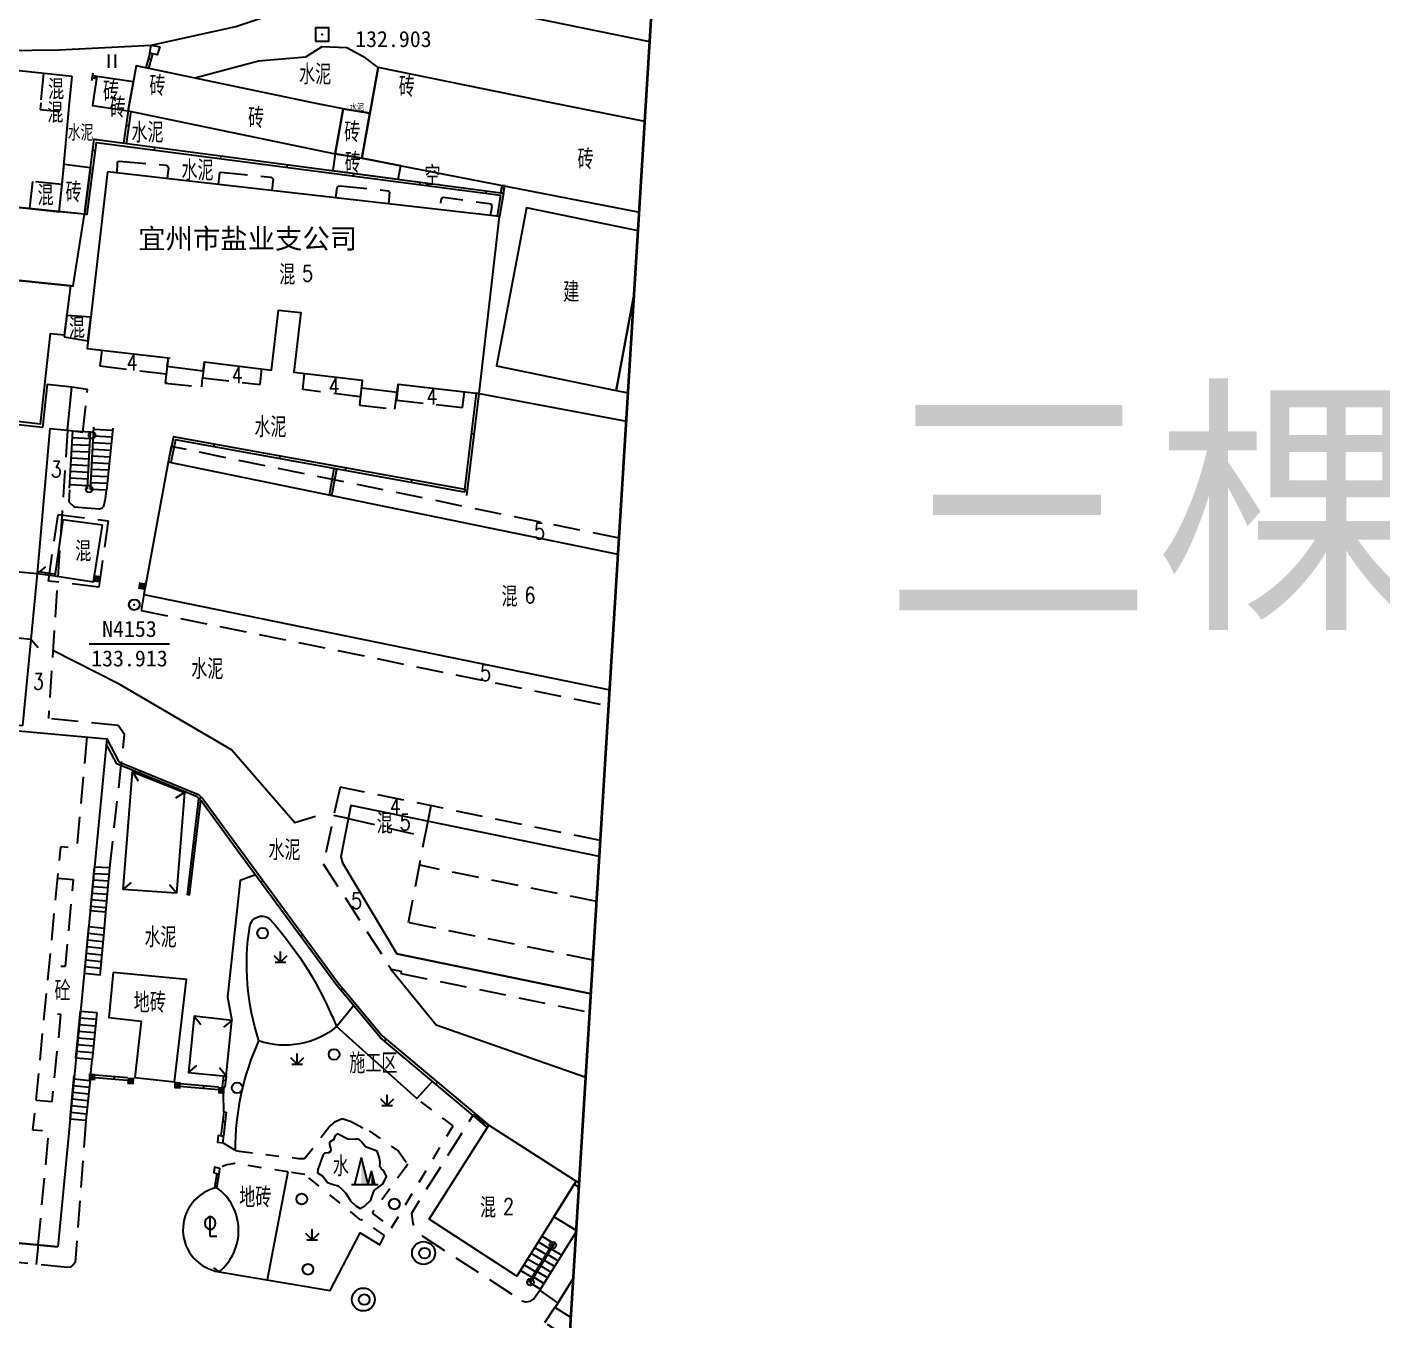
# Model space of a CAD drawing. Extents: x 529262 to 576451, y 2694391 to 2717535.
# Drawn here: x 565214.4 to 565315.7, y 2710411.6 to 2710508.2 of the extents above; entities that cross this region are included whole.
import ezdxf
from ezdxf.enums import TextEntityAlignment as Align

# ---------------------------------------------------------------- set-up
doc = ezdxf.new("R2010")
doc.units = 0
for name, pattern in [('ACAD_ISO12W100', [22, 12, -3, 0.5, -3, 0.5, -3]), ('X5', [3, 2, -1]), ('X6', [2, 1, -1])]:
    doc.linetypes.add(name, pattern=pattern)
for name, color, linetype in [('DLDW', 8, 'Continuous'), ('DLSS', 4, 'Continuous'), ('DMTZ', 8, 'Continuous'), ('JMD', 8, 'Continuous'), ('KZD', 8, 'Continuous'), ('ZBTZ', 8, 'Continuous'), ('ZJ', 7, 'Continuous'), ('地块名称', 1, 'Continuous')]:
    doc.layers.add(name, color=color, linetype=linetype)
doc.layers.add('控制界线1', color=30, linetype='ACAD_ISO12W100', lineweight=35)
doc.styles.add('HZ', font='rs.shx', dxfattribs={"width": 0.8, "bigfont": 'hztxt.shx'})
doc.styles.add('STYLE1', font='simhei.ttf')
doc.styles.add('等线体', font='simhei.ttf')
doc.linetypes.add('10421', pattern='A,2,[150,AAA.SHX,S=0.5,R=0,X=0,Y=0.5],1e-11', length=2)
doc.linetypes.add('10422', pattern='A,0.75,[150,AAA.SHX,S=0.5,R=0,X=0,Y=0.5],1.5,[177,AAA.SHX,S=1,R=0,X=0,Y=0.4],0.75', length=3)
doc.linetypes.add('1161', pattern='A,0,[149,AAA.SHX,S=0.15,R=0,X=0,Y=0],-1.6', length=1.6)

# ---------------------------------------------------------------- blocks, each defined once
blk = doc.blocks.new('gc002')
at = {"color": 8, "const_width": 1}
blk.add_lwpolyline([(-0.5, 0), (0.5, 0)], dxfattribs=at)
blk = doc.blocks.new('gc122')
at = {"color": 8}
blk.add_circle((0, 0), 0.8, dxfattribs=at)
blk = doc.blocks.new('gc124')
at = {"color": 8}
for p, q in [((-1, 1), (0, 0)), ((-0.8, 0), (0.8, 0)), ((0, 0), (0, 1.6)), ((0, 0), (1, 1))]:
    blk.add_line(p, q, dxfattribs=at)
blk = doc.blocks.new('gc143')
for p, q in [((0, 0), (0, 3)), ((1, 0), (0, 0))]:
    blk.add_line(p, q)
for centre, start, end in [((0.225, 2), 102.68038, 257.31962), ((-0.225, 2), 282.68038, 77.31962)]:
    blk.add_arc(centre, 1.025, start, end)
blk = doc.blocks.new('gc021')
for p, q in [((-1.5, 0), (-0.5, 4)), ((0.5, 0), (-0.5, 4)), ((-2, 0), (2, 0)), ((0.5, 0), (1, 2)), ((1.5, 0), (1, 2))]:
    blk.add_line(p, q)
for points in [[(-0.5, 4), (0.5, 0), (-0.5, 0)], [(1, 2), (1.5, 0), (1, 0)]]:
    blk.add_solid(points)
blk = doc.blocks.new('gc170')
at = {"color": 8, "linetype": 'Continuous'}
blk.add_circle((0, 0), 0.5, dxfattribs=at)
blk = doc.blocks.new('gc121')
at = {"color": 8}
for p, q in [((-0.5, -1), (-0.5, 1)), ((0.5, -1), (0.5, 1))]:
    blk.add_line(p, q, dxfattribs=at)
blk = doc.blocks.new('gc117')
at = {"color": 8}
blk.add_circle((0, 0), 0.8, dxfattribs=at)
blk.add_point((0, 0), dxfattribs=at)
blk = doc.blocks.new('gc115')
at = {"color": 8}
blk.add_lwpolyline([(-1, -1), (1, -1), (1, 1), (-1, 1)], close=True, dxfattribs=at)
blk.add_point((0, 0), dxfattribs=at)

msp = doc.modelspace()

# ---------------------------------------------------------------- linework, layer by layer
at = {"layer": 'DLDW', "color": 252, "linetype": 'Continuous'}
msp.add_lwpolyline([(565244.718, 2710429.464), (565243.546, 2710428.176), (565237.549, 2710433.547), (565238.825, 2710435.135)], dxfattribs=at)
msp.add_lwpolyline([(565240.579, 2710424.252), (565239.703, 2710424.573), (565239.379, 2710424.979), (565239.257, 2710425.082), (565239.145, 2710425.142), (565238.964, 2710425.147), (565238.746, 2710425.123), (565238.402, 2710425.146), (565237.633, 2710425.539), (565237.437, 2710425.423), (565237.315, 2710425.101), (565237.077, 2710424.95), (565237.014, 2710424.863), (565237.02, 2710424.736), (565237.092, 2710424.479), (565237.123, 2710424.313), (565237.085, 2710424.191), (565236.953, 2710424.133), (565236.681, 2710424.107), (565236.518, 2710423.92), (565236.142, 2710422.887), (565236.129, 2710422.637), (565236.533, 2710422.382), (565236.874, 2710421.893), (565237.299, 2710421.744), (565237.682, 2710421.659), (565237.937, 2710421.404), (565238.235, 2710421.106), (565238.597, 2710420.532), (565238.992, 2710420.156), (565239.317, 2710419.962), (565239.659, 2710420.156), (565240.125, 2710420.585), (565240.203, 2710420.92), (565240.362, 2710421.319), (565240.979, 2710421.787), (565241.163, 2710422.073), (565241.281, 2710422.36), (565241.085, 2710422.786), (565240.878, 2710422.956), (565240.795, 2710423.098), (565240.804, 2710423.411), (565240.762, 2710423.732)], close=True, dxfattribs=at)
at = {"layer": 'DLSS', "linetype": 'Continuous'}
for points in [[(565206.575, 2710506.393), (565216.824, 2710506.517), (565223.704, 2710506.867), (565230.032, 2710508.256), (565233.018, 2710509.266), (565240.295, 2710515.012), (565245.005, 2710516.715), (565253.299, 2710517.427), (565261.367, 2710517.548), (565261.607, 2710517.543)], [(565256.183, 2710429.743), (565244.998, 2710433.67), (565241.609, 2710437.816)]]:
    msp.add_lwpolyline(points, dxfattribs=at)
at = {"layer": 'DLSS', "linetype": 'X6'}
for points in [[(565229.068, 2710424.875), (565229.989, 2710424.3), (565230.271, 2710424.241), (565234.717, 2710423.704), (565235.168, 2710423.688), (565237, 2710426.066), (565237.469, 2710426.467), (565237.96, 2710426.685), (565238.631, 2710426.455), (565239.986, 2710425.762), (565242.181, 2710424.241), (565242.859, 2710423.29), (565242.702, 2710423.036), (565240.203, 2710419.625), (565241.663, 2710418.515), (565246.255, 2710426.128), (565243.546, 2710428.176)], [(565241.136, 2710417.941), (565239.476, 2710419.106), (565239.369, 2710419.099), (565235.17, 2710422.509), (565233.921, 2710422.696), (565233.921, 2710422.696)]]:
    msp.add_lwpolyline(points, dxfattribs=at)
at = {"layer": 'DLSS', "linetype": 'X6', "flags": 128}
msp.add_lwpolyline([(565233.921, 2710422.696), (565229.929, 2710423.332), (565229.358, 2710423.221), (565229.153, 2710423.15), (565228.824, 2710422.952)], dxfattribs=at)
at = {"layer": 'DMTZ', "linetype": '10422', "flags": 128}
msp.add_lwpolyline([(565235.978, 2710449.242), (565234.425, 2710448.78), (565229.701, 2710454.237), (565221.311, 2710459.137)], dxfattribs=at)
at = {"layer": 'JMD', "linetype": 'Continuous'}
for p, q in [((565223.818, 2710506.226), (565223.625, 2710506.277)), ((565223.704, 2710505.791), (565223.511, 2710505.842)), ((565219.341, 2710504.783), (565219.232, 2710504.197)), ((565219.502, 2710504.561), (565219.466, 2710504.364)), ((565219.794, 2710502.295), (565219.991, 2710502.266)), ((565221.832, 2710500.886), (565222.03, 2710500.857)), ((565219.526, 2710498.985), (565219.327, 2710499.01)), ((565219.431, 2710499.832), (565219.629, 2710499.802)), ((565223.94, 2710499.039), (565223.966, 2710499.237)), ((565228.897, 2710498.389), (565228.923, 2710498.587)), ((565233.855, 2710497.739), (565233.881, 2710497.938)), ((565238.813, 2710497.09), (565238.839, 2710497.288)), ((565243.77, 2710496.44), (565243.796, 2710496.638)), ((565248.728, 2710495.79), (565248.754, 2710495.988)), ((565250.085, 2710496.136), (565249.888, 2710496.175)), ((565250.126, 2710496.346), (565249.929, 2710496.384)), ((565250.023, 2710495.822), (565249.827, 2710495.86)), ((565224.96, 2710483.51), (565225.108, 2710483.49)), ((565224.739, 2710481.663), (565224.888, 2710481.646)), ((565248.195, 2710480.849), (565247.996, 2710480.873)), ((565217.608, 2710473.764), (565217.842, 2710478.045)), ((565217.842, 2710478.045), (565219.15, 2710477.973)), ((565219.15, 2710477.973), (565218.916, 2710473.692)), ((565219.172, 2710473.678), (565219.427, 2710478.334)), ((565220.809, 2710478.091), (565219.418, 2710478.167)), ((565220.826, 2710478.257), (565220.368, 2710473.613)), ((565247.832, 2710477.798), (565247.633, 2710477.821)), ((565217.787, 2710477.046), (565219.095, 2710476.975)), ((565217.815, 2710477.546), (565219.123, 2710477.474)), ((565220.711, 2710477.096), (565219.363, 2710477.17)), ((565220.76, 2710477.594), (565219.39, 2710477.669)), ((565228.398, 2710477.059), (565228.362, 2710476.862)), ((565217.733, 2710476.048), (565219.041, 2710475.976)), ((565217.76, 2710476.547), (565219.068, 2710476.476)), ((565220.613, 2710476.101), (565219.309, 2710476.172)), ((565220.662, 2710476.599), (565219.336, 2710476.671)), ((565233.318, 2710476.168), (565233.282, 2710475.972)), ((565217.678, 2710475.049), (565218.986, 2710474.978)), ((565217.705, 2710475.549), (565219.013, 2710475.477)), ((565220.515, 2710475.106), (565219.254, 2710475.175)), ((565220.564, 2710475.603), (565219.281, 2710475.674)), ((565237.565, 2710475.196), (565237.368, 2710475.232)), ((565238.238, 2710475.278), (565238.202, 2710475.081)), ((565217.623, 2710474.051), (565218.931, 2710473.979)), ((565217.651, 2710474.55), (565218.959, 2710474.479)), ((565220.368, 2710473.613), (565219.172, 2710473.678)), ((565220.417, 2710474.111), (565219.199, 2710474.177)), ((565220.466, 2710474.608), (565219.227, 2710474.676)), ((565237.423, 2710474.411), (565237.226, 2710474.447)), ((565243.158, 2710474.387), (565243.122, 2710474.19)), ((565237.21, 2710473.233), (565237.013, 2710473.269)), ((565247.158, 2710473.663), (565247.122, 2710473.466)), ((565215.203, 2710467.392), (565215.82, 2710467.901)), ((565215.203, 2710467.392), (565215.222, 2710467.541)), ((565215.809, 2710467.313), (565215.828, 2710467.462)), ((565216.213, 2710467.26), (565216.232, 2710467.409)), ((565214.743, 2710462.475), (565215.253, 2710461.859)), ((565222.306, 2710452.583), (565222.729, 2710451.904)), ((565222.868, 2710452.682), (565222.792, 2710452.497)), ((565226.192, 2710451.043), (565225.512, 2710450.621)), ((565227.434, 2710450.699), (565227.292, 2710450.558)), ((565227.338, 2710449.868), (565227.189, 2710449.886)), ((565227.025, 2710447.272), (565226.876, 2710447.29)), ((565219.45, 2710445.461), (565219.139, 2710442.21)), ((565220.622, 2710445.411), (565219.45, 2710445.461)), ((565220.318, 2710442.102), (565220.622, 2710445.411)), ((565220.53, 2710444.415), (565219.356, 2710444.483)), ((565220.576, 2710444.913), (565219.403, 2710444.972)), ((565221.617, 2710443.801), (565222.222, 2710444.324)), ((565232.062, 2710444.448), (565231.901, 2710444.329)), ((565220.439, 2710443.419), (565219.263, 2710443.505)), ((565220.484, 2710443.917), (565219.31, 2710443.994)), ((565225.581, 2710443.527), (565225.059, 2710444.134)), ((565226.557, 2710443.379), (565226.408, 2710443.397)), ((565220.347, 2710442.424), (565219.169, 2710442.526)), ((565220.393, 2710442.922), (565219.216, 2710443.015)), ((565220.318, 2710442.102), (565219.14, 2710442.204)), ((565219.022, 2710440.998), (565218.685, 2710437.496)), ((565220.16, 2710440.391), (565218.974, 2710440.501)), ((565220.206, 2710440.889), (565219.022, 2710440.998)), ((565219.884, 2710437.38), (565220.206, 2710440.889)), ((565235.028, 2710440.423), (565234.867, 2710440.304)), ((565220.069, 2710439.395), (565218.879, 2710439.507)), ((565220.115, 2710439.893), (565218.927, 2710440.004)), ((565219.977, 2710438.399), (565218.783, 2710438.513)), ((565220.023, 2710438.897), (565218.831, 2710439.01)), ((565219.886, 2710437.404), (565218.687, 2710437.519)), ((565219.932, 2710437.901), (565218.735, 2710438.016)), ((565238.02, 2710436.418), (565237.866, 2710436.29)), ((565218.078, 2710431.203), (565218.417, 2710434.723)), ((565219.593, 2710434.071), (565218.366, 2710434.189)), ((565219.644, 2710434.568), (565218.414, 2710434.687)), ((565219.648, 2710434.604), (565219.29, 2710431.086)), ((565226.918, 2710434.329), (565227.42, 2710433.707)), ((565219.492, 2710433.076), (565218.27, 2710433.194)), ((565219.543, 2710433.574), (565218.318, 2710433.692)), ((565229.724, 2710434.012), (565229.101, 2710433.509)), ((565219.391, 2710432.081), (565218.174, 2710432.199)), ((565219.442, 2710432.579), (565218.222, 2710432.696)), ((565241.263, 2710432.62), (565241.134, 2710432.466)), ((565219.29, 2710431.086), (565218.078, 2710431.203)), ((565219.341, 2710431.584), (565218.126, 2710431.701)), ((565226.492, 2710430.132), (565227.111, 2710430.64)), ((565229.31, 2710429.86), (565228.802, 2710430.478)), ((565217.638, 2710426.64), (565217.956, 2710429.931)), ((565219.082, 2710429.012), (565217.878, 2710429.128)), ((565219.133, 2710429.509), (565217.926, 2710429.626)), ((565219.165, 2710429.814), (565218.827, 2710426.525)), ((565220.943, 2710429.629), (565220.96, 2710429.828)), ((565229.07, 2710429.553), (565229.268, 2710429.528)), ((565229.111, 2710429.885), (565229.31, 2710429.86)), ((565245.095, 2710429.408), (565244.967, 2710429.255)), ((565218.98, 2710428.017), (565217.782, 2710428.133)), ((565219.031, 2710428.515), (565217.83, 2710428.63)), ((565227.627, 2710428.917), (565227.645, 2710429.116)), ((565229.007, 2710429.055), (565229.206, 2710429.03)), ((565218.878, 2710427.022), (565217.686, 2710427.137)), ((565218.929, 2710427.52), (565217.734, 2710427.635)), ((565229.118, 2710427.172), (565229.316, 2710427.148)), ((565218.827, 2710426.525), (565217.638, 2710426.64)), ((565229.031, 2710426.463), (565229.23, 2710426.439)), ((565228.902, 2710425.4), (565229.1, 2710425.376)), ((565228.711, 2710422.124), (565228.563, 2710422.148)), ((565228.611, 2710421.517), (565228.463, 2710421.541)), ((565252.885, 2710417.885), (565251.074, 2710414.982)), ((565251.941, 2710414.458), (565253.731, 2710417.373)), ((565253.816, 2710417.321), (565252.026, 2710414.406)), ((565253.207, 2710416.521), (565252.356, 2710417.037)), ((565253.469, 2710416.947), (565252.62, 2710417.461)), ((565253.731, 2710417.373), (565252.885, 2710417.885)), ((565252.684, 2710415.669), (565251.826, 2710416.188)), ((565252.946, 2710416.095), (565252.091, 2710416.612)), ((565252.798, 2710413.939), (565254.607, 2710416.843)), ((565253.072, 2710416.11), (565253.855, 2710415.637)), ((565253.334, 2710416.536), (565254.12, 2710416.061)), ((565253.596, 2710416.962), (565254.384, 2710416.485)), ((565252.161, 2710414.817), (565251.297, 2710415.339)), ((565252.422, 2710415.243), (565251.562, 2710415.764)), ((565252.549, 2710415.258), (565253.326, 2710414.788)), ((565252.811, 2710415.684), (565253.591, 2710415.212)), ((565252.026, 2710414.406), (565252.798, 2710413.939)), ((565252.287, 2710414.832), (565253.062, 2710414.363))]:
    msp.add_line(p, q, dxfattribs=at)
at = {"layer": 'JMD', "linetype": 'X5'}
for p, q in [((565204.366, 2710468.43), (565215.203, 2710467.392)), ((565214.743, 2710462.475), (565203.884, 2710463.492))]:
    msp.add_line(p, q, dxfattribs=at)
at = {"layer": 'JMD', "linetype": 'Continuous'}
for points in [[(565260.964, 2710507.125), (565249.598, 2710509.42), (565250.61, 2710515.142), (565261.327, 2710513.006)], [(565240.189, 2710502.568), (565240.66, 2710505.189)], [(565222.086, 2710502.568), (565222.368, 2710504.135), (565219.633, 2710504.537), (565219.343, 2710502.568)], [(565219.343, 2710502.568), (565219.313, 2710502.365), (565221.979, 2710501.973), (565222.086, 2710502.568)], [(565238.047, 2710502.098), (565240.048, 2710501.781)], [(565239.447, 2710498.434), (565240.189, 2710502.568)], [(565258.597, 2710468.817), (565224.981, 2710475.727), (565223.144, 2710465.82), (565257.972, 2710458.708)], [(565215.203, 2710467.392), (565216.492, 2710467.218)], [(565215.222, 2710467.541), (565216.514, 2710467.372)], [(565220.376, 2710455.037), (565221.274, 2710453.333), (565227.24, 2710450.896), (565227.583, 2710450.548), (565230.413, 2710446.685)], [(565226.408, 2710443.397), (565227.272, 2710450.578)], [(565226.557, 2710443.379), (565227.407, 2710450.442)], [(565230.413, 2710446.685), (565237.657, 2710436.856), (565240.969, 2710432.866), (565248.928, 2710426.197)], [(565256.569, 2710435.999), (565242.043, 2710438.986)], [(565248.928, 2710426.197), (565255.457, 2710422.009)], [(565228.463, 2710421.541), (565228.632, 2710422.566)], [(565228.611, 2710421.517), (565228.778, 2710422.528)], [(565200.37, 2710418.643), (565216.72, 2710417.109)], [(565215.256, 2710417.246), (565215.117, 2710415.782)]]:
    msp.add_lwpolyline(points, dxfattribs=at)
at = {"layer": 'JMD', "linetype": 'Continuous', "flags": 128}
for points in [[(565223.332, 2710505.163), (565223.625, 2710506.277)], [(565223.528, 2710505.123), (565223.818, 2710506.226)], [(565235.791, 2710502.568), (565222.581, 2710505.32), (565222.086, 2710502.568)], [(565219.587, 2710504.342), (565219.27, 2710504.4)], [(565219.633, 2710504.537), (565219.305, 2710504.597)], [(565222.086, 2710502.568), (565221.979, 2710501.973), (565237.445, 2710498.751), (565238.047, 2710502.098), (565235.791, 2710502.568)], [(565221.992, 2710501.971), (565221.634, 2710499.536)], [(565222.188, 2710501.93), (565221.832, 2710499.507)], [(565218.711, 2710494.237), (565218.925, 2710494.237), (565219.604, 2710499.607), (565249.794, 2710495.65), (565249.553, 2710494.096)], [(565218.749, 2710494.437), (565219.431, 2710499.832), (565250.023, 2710495.822), (565249.738, 2710494.075)], [(565249.827, 2710495.86), (565249.929, 2710496.384)], [(565250.023, 2710495.822), (565250.126, 2710496.346)], [(565247.114, 2710473.454), (565247.996, 2710480.873)], [(565247.288, 2710473.221), (565248.195, 2710480.849)], [(565247.158, 2710473.663), (565225.367, 2710477.608), (565224.981, 2710475.727)], [(565247.122, 2710473.466), (565225.524, 2710477.376), (565225.177, 2710475.687)], [(565237.013, 2710473.269), (565237.368, 2710475.232)], [(565237.21, 2710473.233), (565237.565, 2710475.196)], [(565230.251, 2710446.567), (565227.43, 2710450.418), (565227.126, 2710450.726), (565221.131, 2710453.175), (565220.341, 2710454.674)], [(565257.203, 2710446.263), (565238.622, 2710450.073), (565237.872, 2710446.223), (565238.003, 2710445.779), (565242.043, 2710438.986), (565256.569, 2710435.999)], [(565248.822, 2710426.024), (565240.826, 2710432.724), (565237.499, 2710436.733), (565230.252, 2710446.566)], [(565220.206, 2710440.889), (565220.318, 2710442.102)], [(565219.165, 2710429.814), (565219.29, 2710431.086)], [(565219.515, 2710429.949), (565221.927, 2710429.747)], [(565219.52, 2710429.748), (565221.907, 2710429.548)], [(565219.545, 2710429.746), (565219.545, 2710429.746)], [(565228.742, 2710429.017), (565225.848, 2710429.267)], [(565229.111, 2710429.885), (565229.007, 2710429.055)], [(565229.31, 2710429.86), (565229.206, 2710429.03)], [(565228.721, 2710428.818), (565225.82, 2710429.079)], [(565229.118, 2710427.172), (565228.902, 2710425.4)], [(565229.316, 2710427.148), (565229.1, 2710425.376)], [(565255.676, 2710421.541), (565255.316, 2710421.784)], [(565255.695, 2710421.848), (565255.457, 2710422.009)], [(565254.607, 2710416.843), (565255.505, 2710418.303), (565253.792, 2710419.34)], [(565255.258, 2710414.782), (565253.877, 2710412.575), (565255.075, 2710411.808)]]:
    msp.add_lwpolyline(points, dxfattribs=at)
for points in [[(565224.352, 2710506.738), (565224.141, 2710506.141), (565223.612, 2710506.28), (565223.704, 2710506.867)], [(565239.447, 2710498.434), (565240.048, 2710501.781), (565238.047, 2710502.098), (565237.445, 2710498.751)], [(565237.445, 2710498.751), (565237.28, 2710497.492), (565242.154, 2710496.853), (565242.357, 2710497.859), (565239.447, 2710498.434)], [(565216.72, 2710417.109), (565200.37, 2710418.643), (565204.089, 2710456.527), (565220.376, 2710455.037)], [(565229.31, 2710429.86), (565229.724, 2710434.012), (565226.918, 2710434.329), (565226.492, 2710430.132)], [(565248.928, 2710426.197), (565255.457, 2710422.009), (565251.032, 2710414.914), (565244.481, 2710419.178)], [(565229.068, 2710424.875), (565229.103, 2710425.375), (565228.701, 2710425.424), (565228.666, 2710424.924)]]:
    msp.add_lwpolyline(points, close=True, dxfattribs=at)
for points, elevation in [([(565217.786, 2710504.536), (565207.763, 2710505.592), (565207.452, 2710502.568)], -526.97), ([(565253.611, 2710502.568), (565240.661, 2710505.186), (565240.19, 2710502.568)], -417.661), ([(565217.605, 2710502.568), (565217.786, 2710504.536)], -526.97), ([(565207.452, 2710502.568), (565206.721, 2710495.461), (565214.617, 2710494.655), (565216.835, 2710494.428), (565217.043, 2710496.464), (565217.605, 2710502.568)], -526.97), ([(565240.19, 2710502.568), (565239.447, 2710498.434), (565260.176, 2710494.381)], -417.661), ([(565260.595, 2710501.156), (565253.611, 2710502.568)], -417.661), ([(565260.091, 2710492.998), (565251.732, 2710494.711), (565249.503, 2710482.908), (565258.439, 2710481.077), (565259.799, 2710488.282)], 133.772), ([(565259.799, 2710488.282), (565258.439, 2710481.077), (565259.343, 2710480.895)], 133.893), ([(565255.477, 2710418.32), (565253.792, 2710419.34), (565255.316, 2710421.784), (565255.676, 2710421.541)], -529.987), ([(565255.258, 2710414.782), (565254.093, 2710412.92), (565252.742, 2710413.859), (565254.607, 2710416.843), (565255.473, 2710418.251)], -529.987)]:
    msp.add_lwpolyline(points, dxfattribs=dict(at, elevation=elevation))
at = {"layer": 'JMD', "linetype": 'X5', "flags": 128}
for points, elevation in [([(565215.65, 2710504.773), (565215.447, 2710502.568)], -521.545), ([(565215.447, 2710502.568), (565215.399, 2710502.052), (565217.571, 2710501.852)], -521.545), ([(565244.597, 2710450.046), (565244.361, 2710448.896)], -528.216), ([(565238.431, 2710449.094), (565244.097, 2710447.769)], -527.668), ([(565244.361, 2710448.896), (565242.9, 2710441.313)], -528.216), ([(565215.107, 2710428.056), (565216.951, 2710446.992)], -512.518), ([(565256.995, 2710442.887), (565243.77, 2710445.599)], 134.332), ([(565256.724, 2710438.513), (565242.9, 2710441.313)], 134.306)]:
    msp.add_lwpolyline(points, dxfattribs=dict(at, elevation=elevation))
at = {"layer": 'JMD', "linetype": 'Continuous', "flags": 128}
for points, elevation in [([(565217.191, 2710497.971), (565219.164, 2710497.721), (565218.749, 2710494.437), (565218.711, 2710494.237), (565216.835, 2710494.428)], -524.845), ([(565220.448, 2710497.404), (565218.91, 2710484.213), (565224.96, 2710483.51), (565224.877, 2710482.887), (565227.595, 2710482.53), (565227.685, 2710483.215), (565232.682, 2710482.596), (565233.207, 2710487.065), (565234.875, 2710486.902), (565234.35, 2710482.433), (565239.475, 2710481.831), (565239.415, 2710481.272), (565242.075, 2710480.939), (565242.15, 2710481.534), (565248.195, 2710480.849), (565249.738, 2710494.075)], -405.715), ([(565218.711, 2710494.237), (565206.721, 2710495.461), (565206.133, 2710490.087), (565217.708, 2710488.895), (565217.87, 2710488.9), (565218.711, 2710494.237)], -407.883), ([(565205.131, 2710479.762), (565215.428, 2710478.569), (565216.179, 2710485.323), (565217.213, 2710485.238), (565217.708, 2710488.895), (565206.133, 2710490.087)], 134.066), ([(565214.122, 2710456.035), (565214.743, 2710462.475), (565215.203, 2710467.392), (565216.166, 2710478.238), (565217.459, 2710478.095), (565217.781, 2710481.313), (565215.927, 2710481.527), (565215.586, 2710478.302), (565205.361, 2710479.429), (565203.299, 2710457.007)], -528.919), ([(565228.375, 2710422.632), (565228.778, 2710422.528), (565228.824, 2710422.952), (565228.421, 2710423.056)], 134.03)]:
    msp.add_lwpolyline(points, close=True, dxfattribs=dict(at, elevation=elevation))
at = {"layer": 'JMD', "linetype": 'X5'}
for points in [[(565221.152, 2710497.324), (565221.184, 2710498.075), (565221.207, 2710498.154), (565221.241, 2710498.185), (565221.315, 2710498.196), (565224.814, 2710497.911), (565224.921, 2710497.837), (565224.996, 2710497.725), (565224.902, 2710496.898)], [(565228.738, 2710496.462), (565228.819, 2710497.325), (565228.839, 2710497.35), (565228.912, 2710497.373), (565232.632, 2710497.002), (565232.726, 2710496.945), (565232.803, 2710496.846), (565232.708, 2710496.011)], [(565237.503, 2710495.466), (565237.59, 2710496.231), (565237.712, 2710496.33), (565237.833, 2710496.37), (565241.407, 2710495.989), (565241.47, 2710495.949), (565241.496, 2710495.897), (565241.431, 2710495.019)], [(565220.011, 2710484.084), (565219.873, 2710482.906), (565224.817, 2710482.31)], [(565227.685, 2710483.215), (565227.527, 2710482.013), (565231.837, 2710481.527), (565231.981, 2710482.709)], [(565242.15, 2710481.534), (565242.024, 2710480.345), (565246.97, 2710479.795), (565247.103, 2710480.976)], [(565217.459, 2710478.095), (565216.018, 2710456.563)], [(565258.672, 2710470.029), (565225.201, 2710476.888), (565224.981, 2710475.727)], [(565217.602, 2710473.654), (565217.558, 2710472.761), (565217.935, 2710472.387), (565219.83, 2710472.221), (565220.066, 2710472.296), (565220.128, 2710472.378), (565220.197, 2710472.516), (565220.285, 2710472.967), (565220.368, 2710473.613)], [(565223.144, 2710465.82), (565222.952, 2710464.641), (565257.898, 2710457.501)], [(565221.707, 2710455.369), (565221.234, 2710456.043), (565216.018, 2710456.563)], [(565257.276, 2710447.441), (565237.809, 2710451.441), (565236.562, 2710445.707), (565241.634, 2710437.841), (565242.376, 2710437.681), (565242.343, 2710437.52), (565256.484, 2710434.618)], [(565218.827, 2710426.525), (565218.031, 2710415.94), (565217.839, 2710415.722), (565217.734, 2710415.631), (565217.64, 2710415.587), (565217.461, 2710415.547), (565198.771, 2710417.417), (565199.271, 2710422.642), (565199.699, 2710427.149), (565201.19, 2710427.003)], [(565243.948, 2710417.933), (565251.391, 2710413.061), (565251.678, 2710412.995), (565251.88, 2710413.006), (565252.036, 2710413.047), (565252.268, 2710413.178), (565252.798, 2710413.939)], [(565254.975, 2710410.204), (565253.108, 2710411.439), (565253.889, 2710412.62)]]:
    msp.add_lwpolyline(points, dxfattribs=at)
for points, elevation in [([(565217.043, 2710496.464), (565214.825, 2710496.69), (565214.617, 2710494.655)], -526.97), ([(565224.96, 2710483.51), (565224.736, 2710481.629), (565227.481, 2710481.346), (565227.527, 2710482.013)], -530.987), ([(565239.415, 2710481.272), (565239.321, 2710480.598), (565235.021, 2710481.135), (565235.162, 2710482.338)], -528.961), ([(565239.475, 2710481.831), (565239.268, 2710479.962), (565241.917, 2710479.67), (565242.15, 2710481.534)], -531.091), ([(565217.459, 2710478.095), (565218.584, 2710477.948), (565218.949, 2710481.139), (565217.781, 2710481.313)], -531.192)]:
    msp.add_lwpolyline(points, dxfattribs=dict(at, elevation=elevation))
at = {"layer": 'JMD', "linetype": 'X5', "flags": 128}
for points in [[(565249.056, 2710494.153), (565249.172, 2710494.806), (565249.123, 2710494.978), (565245.532, 2710495.492), (565245.416, 2710495.437), (565245.34, 2710495.311), (565245.257, 2710494.584)], [(565218.886, 2710455.195), (565218.15, 2710446.875), (565216.951, 2710446.992)], [(565220.622, 2710445.411), (565221.707, 2710455.369)], [(565238.431, 2710449.092), (565237.349, 2710449.327)], [(565216.722, 2710444.64), (565217.873, 2710444.528), (565217.279, 2710438.033), (565216.086, 2710438.106)], [(565215.107, 2710428.056), (565216.311, 2710427.951), (565216.963, 2710434.455), (565215.742, 2710434.574)], [(565215.256, 2710417.246), (565216.062, 2710425.716), (565214.858, 2710425.821), (565215.107, 2710428.056)], [(565248.928, 2710426.197), (565247.771, 2710426.964), (565243.438, 2710420.089), (565243.146, 2710419.597), (565243.239, 2710418.855), (565243.424, 2710418.452), (565243.948, 2710417.933)]]:
    msp.add_lwpolyline(points, dxfattribs=at)
at = {"layer": 'JMD', "linetype": 'Continuous'}
for points in [[(565217.19, 2710485.069), (565218.975, 2710484.776), (565219.18, 2710486.541), (565217.406, 2710486.664)], [(565216.492, 2710467.218), (565219.39, 2710466.783), (565220.054, 2710471.018), (565217.093, 2710471.409)], [(565225.581, 2710443.527), (565221.617, 2710443.801), (565222.306, 2710452.583), (565226.192, 2710451.043)]]:
    msp.add_lwpolyline(points, close=True, dxfattribs=at)
at = {"layer": 'JMD', "linetype": 'X5'}
msp.add_lwpolyline([(565216.741, 2710471.795), (565220.494, 2710471.334), (565219.785, 2710466.374), (565216.032, 2710466.835)], close=True, dxfattribs=at)
at = {"layer": 'KZD', "linetype": 'Continuous'}
msp.add_line((565219.076, 2710462.149), (565225.076, 2710462.149), dxfattribs=at)
at = {"layer": 'ZBTZ', "linetype": '1161', "elevation": -417.661, "flags": 128}
msp.add_lwpolyline([(565240.661, 2710505.186), (565239.748, 2710505.884), (565238.322, 2710506.658), (565236.447, 2710506.739), (565235.225, 2710505.965), (565231.72, 2710505.68), (565226.965, 2710504.407)], dxfattribs=at)
at = {"layer": 'ZBTZ', "linetype": '1161', "flags": 128}
for points in [[(565248.195, 2710480.849), (565259.213, 2710478.787)], [(565222.486, 2710429.751), (565225.445, 2710429.431)]]:
    msp.add_lwpolyline(points, dxfattribs=at)
at = {"layer": 'ZBTZ', "linetype": '1161'}
for points in [[(565221.311, 2710459.137), (565216.358, 2710461.654)], [(565225.445, 2710429.431), (565226.341, 2710437.065), (565220.85, 2710437.591), (565220.537, 2710434.23), (565222.96, 2710433.949), (565222.486, 2710429.751)], [(565229.118, 2710427.172), (565229.099, 2710428.518)]]:
    msp.add_lwpolyline(points, dxfattribs=at)
at = {"layer": 'ZBTZ', "linetype": 'Continuous'}
for points in [[(565231.496, 2710444.878), (565230.341, 2710444.468), (565229.393, 2710435.77), (565229.724, 2710434.012)], [(565233.921, 2710422.696), (565232.379, 2710414.631)], [(565228.368, 2710415.531), (565228.775, 2710415.233), (565237.068, 2710413.848), (565239.32, 2710418.137), (565240.784, 2710417.25), (565241.136, 2710417.941)]]:
    msp.add_lwpolyline(points, dxfattribs=at)
at = {"layer": 'ZBTZ', "linetype": 'Continuous', "flags": 128}
for points in [[(565229.989, 2710424.3, 1.3182573), (565229.989, 2710424.3, -0.1064), (565231.75, 2710432.481, -0.1202596), (565231.072, 2710441.054, -0.5994411), (565232.603, 2710441.548, -0.0867743), (565237.549, 2710433.547, -3.85302)], [(565237.549, 2710433.547, -0.2598736), (565231.75, 2710432.481, 0.4921291)], [(565228.611, 2710421.517, -0.914216), (565228.611, 2710421.517, 0.8322586), (565228.775, 2710415.233, 0.489875), (565228.611, 2710421.517, -0.4939122)]]:
    msp.add_lwpolyline(points, format="xyb", dxfattribs=at)
at = {"layer": 'ZBTZ', "linetype": 'Continuous'}
for centre in [(565244.05, 2710416.639, 134.722), (565239.546, 2710413.164)]:
    msp.add_circle(centre, 0.857, dxfattribs=at)
at = {"layer": '控制界线1', "color": 252, "linetype": 'Continuous', "flags": 128}
msp.add_lwpolyline([(565188.368, 2710139.189), (565315.579, 2710129.586), (565330.583, 2710250.72), (565247.22, 2710284.672), (565280.117, 2710817.13), (565209.112, 2710830.885), (565187.376, 2710792.516), (565139.509, 2710295.527), (565131.76, 2710174.472)], close=True, dxfattribs=at)
msp.add_lwpolyline([(565188.368, 2710139.189), (565315.579, 2710129.586), (565330.583, 2710250.72), (565247.22, 2710284.672), (565280.117, 2710817.13), (565209.112, 2710830.885), (565187.376, 2710792.516), (565139.509, 2710295.527), (565131.76, 2710174.472)], close=True, dxfattribs=at)
msp.add_lwpolyline([(565188.368, 2710139.189), (565315.579, 2710129.586), (565330.583, 2710250.72), (565247.22, 2710284.672), (565280.117, 2710817.13), (565209.112, 2710830.885), (565187.376, 2710792.516), (565139.509, 2710295.527), (565131.76, 2710174.472)], close=True, dxfattribs=at)

# ---------------------------------------------------------------- block references
at = {"layer": 'DLDW', "color": 252, "linetype": 'Continuous', "xscale": 0.5, "yscale": 0.5, "zscale": 0.5}
msp.add_blockref('gc021', (565239.659, 2710421.768), dxfattribs=at)
at = {"layer": 'JMD', "linetype": 'Continuous', "xscale": 0.5, "yscale": 0.5, "zscale": 0.5}
for p in [(565219.283, 2710477.725), (565219.077, 2710473.71), (565253.706, 2710417.221), (565252.045, 2710414.47)]:
    msp.add_blockref('gc170', p, dxfattribs=at)
at = {"layer": 'JMD', "linetype": 'Continuous'}
for p, xscale, yscale, zscale, rotation in [((565219.673, 2710466.993), 0.4999999999348613, 0.4999999999348613, 0.4999999999348613, 351.6954070984574), ((565223.002, 2710466.457), 0.4999999999348613, 0.4999999999348613, 0.4999999999348613, 351.6954070984574), ((565219.284, 2710429.779, 134.145), 0.499999999972394, 0.499999999972394, 0.499999999972394, 89.0326209740933), ((565222.18, 2710429.492, 134.145), 0.499999999972394, 0.499999999972394, 0.499999999972394, 89.0326209740933), ((565225.658, 2710429.174, 134.145), 0.499999999972394, 0.499999999972394, 0.499999999972394, 89.0326209740933), ((565228.949, 2710428.794, 134.145), 0.499999999972394, 0.499999999972394, 0.499999999972394, 89.0326209740933)]:
    msp.add_blockref('gc002', p, dxfattribs=dict(at, xscale=xscale, yscale=yscale, zscale=zscale, rotation=rotation))
at = {"layer": 'KZD', "linetype": 'Continuous', "xscale": 0.5, "yscale": 0.5, "zscale": 0.5}
for name, p in [('gc115', (565236.477, 2710507.664, 132.903)), ('gc117', (565222.441, 2710465.068, 133.913))]:
    msp.add_blockref(name, p, dxfattribs=at)
at = {"layer": 'ZBTZ', "linetype": 'Continuous', "xscale": 0.5, "yscale": 0.5}
for name, p in [('gc121', (565220.787, 2710505.681)), ('gc124', (565233.361, 2710438.356)), ('gc124', (565234.612, 2710430.746)), ('gc124', (565241.337, 2710427.653)), ('gc124', (565235.74, 2710417.614))]:
    msp.add_blockref(name, p, dxfattribs=at)
at = {"layer": 'ZBTZ', "linetype": 'Continuous', "xscale": 0.5, "yscale": 0.5, "zscale": 0.5}
for name, p in [('gc122', (565232.026, 2710440.529)), ('gc122', (565237.366, 2710431.474)), ('gc122', (565230.123, 2710428.972)), ('gc122', (565234.95, 2710420.672)), ('gc122', (565241.869, 2710420.299)), ('gc143', (565228.113, 2710417.868)), ('gc122', (565244.127, 2710416.632, 134.722)), ('gc122', (565235.415, 2710415.42)), ('gc122', (565239.622, 2710413.157))]:
    msp.add_blockref(name, p, dxfattribs=at)

# ---------------------------------------------------------------- texts
at = {"layer": 'DLDW', "color": 252, "linetype": '10421', "style": 'HZ', "width": 0.8}
msp.add_text('水', height=1.5, dxfattribs=at).set_placement((565237.872, 2710423.193), align=Align.MIDDLE)
at = {"layer": 'JMD', "linetype": 'Continuous', "style": 'HZ', "width": 0.8}
for s, p in [('混', (565217.198, 2710503.561)), ('砖', (565221.303, 2710503.398)), ('砖', (565224.768, 2710503.82)), ('砖', (565243.4, 2710503.749)), ('砖', (565221.798, 2710502.199)), ('混', (565217.14, 2710501.817)), ('砖', (565232.14, 2710501.419)), ('砖', (565239.317, 2710500.357)), ('砖', (565239.362, 2710498.069)), ('砖', (565256.759, 2710498.335)), ('空', (565245.313, 2710497.097)), ('混', (565216.41, 2710495.639)), ('砖', (565218.501, 2710495.874)), ('混', (565234.464, 2710489.716)), ('混', (565218.747, 2710485.73)), ('混', (565219.228, 2710469.055)), ('混', (565251.078, 2710465.669)), ('混', (565241.752, 2710448.715)), ('砼', (565217.678, 2710436.225)), ('混', (565249.471, 2710420.02))]:
    msp.add_text(s, height=1.5, dxfattribs=at).set_placement(p, align=Align.MIDDLE_RIGHT)
for s, p in [('5', (565234.979, 2710489.817)), ('4', (565221.864, 2710483.151)), ('4', (565229.727, 2710482.227)), ('4', (565236.953, 2710481.383)), ('4', (565244.271, 2710480.615)), ('3', (565216.191, 2710475.185)), ('5', (565252.304, 2710470.559)), ('6', (565251.593, 2710465.77)), ('5', (565248.278, 2710459.984)), ('3', (565214.86, 2710459.338)), ('4', (565241.529, 2710449.997)), ('5', (565242.267, 2710448.816)), ('5', (565238.63, 2710442.954)), ('2', (565249.986, 2710420.121))]:
    msp.add_text(s, height=1.2, dxfattribs=at).set_placement(p, align=Align.MIDDLE_LEFT)
msp.add_text('建', height=1.5, dxfattribs=at).set_placement((565255.085, 2710488.502), align=Align.MIDDLE)
at = {"layer": 'KZD', "linetype": 'Continuous', "style": '等线体'}
for s, p in [('132.903', (565241.799, 2710507.316)), ('N4153', (565222.076, 2710463.249)), ('133.913', (565222.076, 2710461.049))]:
    msp.add_text(s, height=1.2, dxfattribs=at).set_placement(p, align=Align.MIDDLE)
at = {"layer": 'ZJ', "color": 8, "linetype": 'Continuous', "style": 'HZ', "width": 0.8}
for s, height, p in [('水泥', 1.5, (565235.954, 2710504.754)), ('水泥', 0.5, (565239.064, 2710502.263)), ('水泥', 1.2, (565218.424, 2710500.386)), ('水泥', 1.5, (565223.424, 2710500.41)), ('水泥', 1.5, (565227.162, 2710497.585)), ('水泥', 1.5, (565232.614, 2710478.402)), ('水泥', 1.5, (565227.894, 2710460.334)), ('水泥', 1.5, (565233.661, 2710446.811)), ('水泥', 1.5, (565224.404, 2710440.295)), ('地砖', 1.5, (565223.599, 2710435.408)), ('施工区', 1.5, (565240.302, 2710430.892)), ('地砖', 1.5, (565231.479, 2710420.856))]:
    msp.add_text(s, height=height, dxfattribs=at).set_placement(p, align=Align.MIDDLE)
at = {"layer": 'ZJ', "color": 8, "linetype": 'Continuous', "style": '等线体'}
msp.add_text('宜州市盐业支公司', height=1.5, dxfattribs=at).set_placement((565230.909, 2710492.45), align=Align.MIDDLE)
at = {"layer": '地块名称', "color": 1, "style": 'STYLE1'}
msp.add_text('三棵树市场', height=15, dxfattribs=at).set_placement((565278.278, 2710464.782))

doc.saveas('drawing.dxf')
